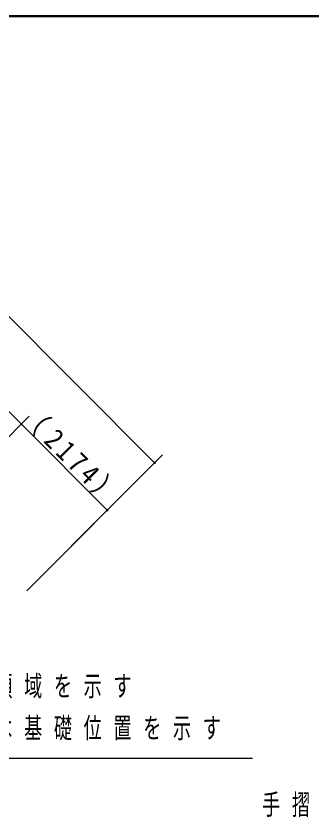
# Model space of a CAD drawing. Units: millimetres, scale not verified. Extents: x -19538 to 12, y -3090 to 13350.
# Drawn here: x -8651 to -7326, y 9768 to 13350 of the extents above; entities that cross this region are included whole.
import ezdxf

# ---------------------------------------------------------------- set-up
doc = ezdxf.new("R2010")
doc.units = ezdxf.units.MM
doc.layers.add('A3図枠', color=7, linetype='Continuous', lineweight=25)
doc.layers.add('補助', color=2, linetype='Continuous', lineweight=13)
doc.styles.add('ＭＳ ゴシック', font='')
doc.styles.get('ＭＳ ゴシック').set_extended_font_data('MS Gothic')

# ---------------------------------------------------------------- blocks, each defined once
blk = doc.blocks.new('dimension_origin')
at = {"color": 0, "linetype": 'Continuous', "lineweight": -2}
blk.add_circle((0, 0), 1.25, dxfattribs=at)

msp = doc.modelspace()

# ---------------------------------------------------------------- linework, layer by layer
at = {"layer": 'A3図枠', "lineweight": 50}
msp.add_line((0, 13350), (-19250, 13350), dxfattribs=at)
at = {"layer": '補助'}
for p, q in [((-9415.01, 12737.068), (-8030.513, 11352.572)), ((-9231.916, 12129.711), (-8627.011, 11524.806)), ((-9073.125, 11078.692), (-8591.656, 11560.161)), ((-9073.125, 11078.692), (-8591.656, 11560.161)), ((-8627.011, 11524.806), (-8242.645, 11140.44)), ((-8602.683, 10780.402), (-7995.158, 11387.927)), ((-8602.683, 10780.402), (-8207.29, 11175.795))]:
    msp.add_line(p, q, dxfattribs=at)
at = {"layer": '補助', "lineweight": 25}
msp.add_line((-9000.816, 10031.474), (-7592.715, 10031.474), dxfattribs=at)

# ---------------------------------------------------------------- block references
at = {"layer": '補助', "xscale": 3.33, "yscale": 3.33}
for p, rotation in [((-8627.011, 11524.806), 315), ((-8627.011, 11524.806), 135), ((-8030.513, 11352.572), 135), ((-8242.645, 11140.44), 135)]:
    msp.add_blockref('dimension_origin', p, dxfattribs=dict(at, rotation=rotation))

# ---------------------------------------------------------------- texts
at = {"layer": '補助', "insert": (-8434.121, 11333.33), "char_height": 91.64, "attachment_point": 8, "rotation": 315, "style": 'ＭＳ ゴシック'}
msp.add_mtext('\\T1.33;\\W0.9;（2174）', dxfattribs=at)
at = {"layer": '補助', "char_height": 91.64, "attachment_point": 1, "style": 'ＭＳ ゴシック'}
for s, insert in [('\\T1.64;\\W0.65;安全領域を示す', (-9014.566, 10400.224)), ('\\T1.64;\\W0.65;（）は基礎位置を示す', (-9014.566, 10212.724)), ('\\T1.64;\\W0.65;手摺ジョイント金具', (-7549.079, 9870.182)), ('\\T1.64;\\W0.65;手摺ジョイント金具', (-7549.079, 9870.182))]:
    msp.add_mtext(s, dxfattribs=dict(at, insert=insert))

doc.saveas('drawing.dxf')
